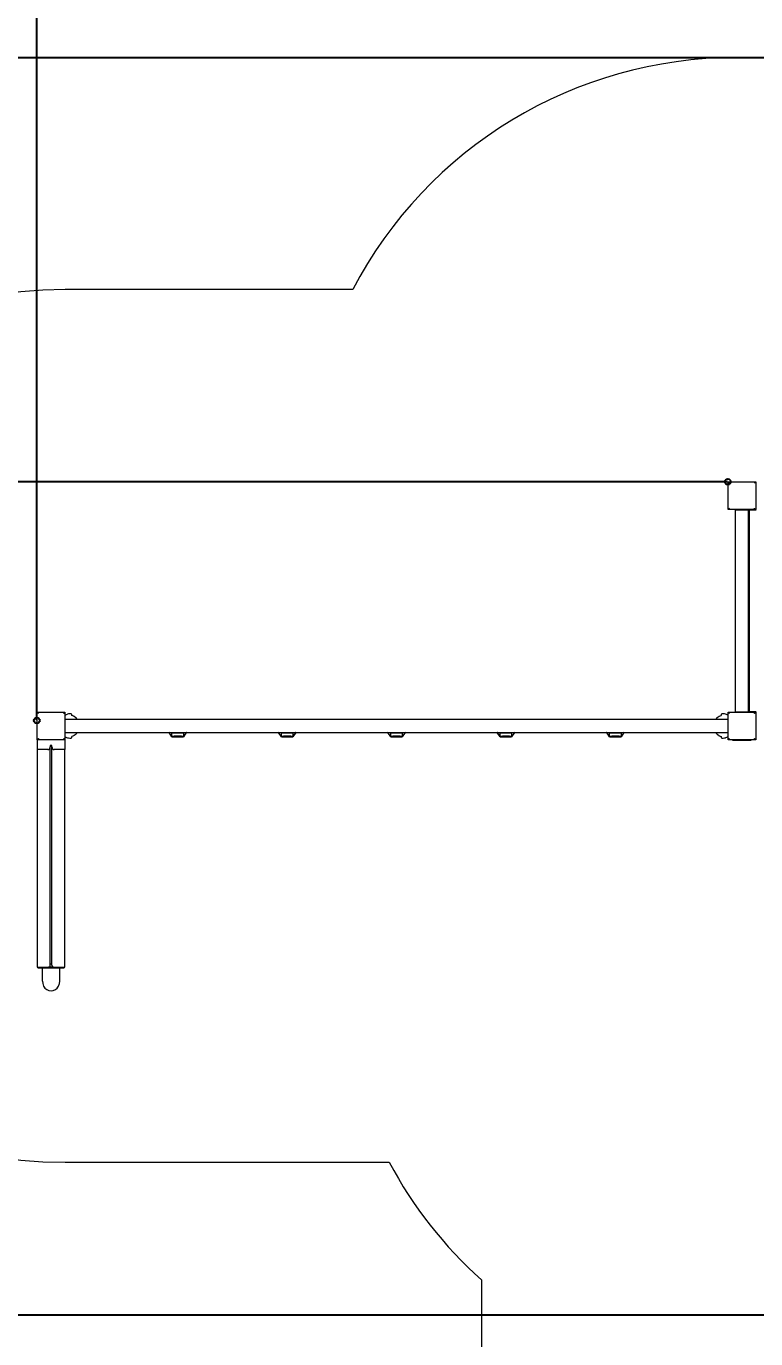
# Model space of a CAD drawing. Extents: x -10000 to 10000, y -10000 to 10000.
# Drawn here: x -2141 to 393, y -1327 to 3234 of the extents above; entities that cross this region are included whole.
import ezdxf

# ---------------------------------------------------------------- set-up
doc = ezdxf.new("R2010")
doc.units = 0
doc.header["$LTSCALE"] = 5
doc.header["$PDMODE"] = 33
doc.header["$PDSIZE"] = 20
for name, color, linetype in [('PRODUCT', 3, 'CONTINUOUS'), ('REFERENCE', 9, 'CONTINUOUS'), ('REVIEW_REQUIRED', 30, 'CONTINUOUS'), ('SAFETY_ZONE', 1, 'CONTINUOUS')]:
    doc.layers.add(name, color=color, linetype=linetype)
doc.styles.add('LG1', font='arial.ttf', dxfattribs={"height": 185})
doc.styles.get("Standard").update_dxf_attribs({"font": 'SIMPLEX'})
doc.dimstyles.new('LG_DIM', dxfattribs={"dimtxt": 2.5, "dimasz": 2.5, "dimexe": 1.25, "dimexo": 0.625, "dimtad": 1, "dimlunit": 6, "dimtxsty": 'Standard', "dimcen": 2.5, "dimazin": 3, "dimtfac": 1, "dimtmove": 0, "dimatfit": 3, "dimarcsym": 0})

# ---------------------------------------------------------------- blocks, each defined once
blk = doc.blocks.new('*D5')
at = {"layer": 'REFERENCE', "color": 0}
for p in [(-3507, 787.6), (2836, 802.8), (-3507, -3721.8)]:
    blk.add_point(p, dxfattribs=at)
at = {"layer": 'REVIEW_REQUIRED', "color": 0, "lineweight": -2}
for p, q in [((-3507, 786.6), (-3507, -3771.8)), ((2836, 801.8), (2836, -3771.8)), ((-3387, -3721.8), (-794.7, -3721.8)), ((2716, -3721.8), (-142.5, -3721.8))]:
    blk.add_line(p, q, dxfattribs=at)
at = {"layer": 'REVIEW_REQUIRED', "color": 0}
for points in [[(-3387, -3701.8), (-3387, -3741.8), (-3507, -3721.8)], [(2716, -3741.8), (2716, -3701.8), (2836, -3721.8)]]:
    blk.add_solid(points, dxfattribs=at)
at = {"layer": 'REVIEW_REQUIRED', "color": 4, "insert": (-468.6, -3721.8), "char_height": 185, "attachment_point": 5, "style": 'LG1'}
blk.add_mtext('\\A1;6340', dxfattribs=at)
blk = doc.blocks.new('*D6')
at = {"layer": 'REFERENCE', "color": 0}
for p in [(-4363.7, 1651.6), (296.7, 1651.6), (458.7, -1244.5)]:
    blk.add_point(p, dxfattribs=at)
at = {"layer": 'REVIEW_REQUIRED', "color": 0, "lineweight": -2}
for p, q in [((295.7, 1651.6), (-4413.7, 1651.6)), ((-4363.7, 1531.6), (-4363.7, 347.9)), ((-4363.7, -1124.5), (-4363.7, 59.1)), ((457.7, -1244.5), (-4413.7, -1244.5))]:
    blk.add_line(p, q, dxfattribs=at)
at = {"layer": 'REVIEW_REQUIRED', "color": 0}
for points in [[(-4343.7, 1531.6), (-4383.7, 1531.6), (-4363.7, 1651.6)], [(-4383.7, -1124.5), (-4343.7, -1124.5), (-4363.7, -1244.5)]]:
    blk.add_solid(points, dxfattribs=at)
at = {"layer": 'REVIEW_REQUIRED', "color": 4, "insert": (-4363.7, 203.5), "char_height": 185, "attachment_point": 5, "style": 'LG1'}
blk.add_mtext('\\A1;2900', dxfattribs=at)
blk = doc.blocks.new('*D7')
at = {"layer": 'REFERENCE', "color": 0}
for p in [(1924.4, 3427.1), (1924.4, 1507.8), (-2103.8, 821.8)]:
    blk.add_point(p, dxfattribs=at)
at = {"layer": 'REVIEW_REQUIRED', "color": 0, "lineweight": -2}
for p, q in [((-2103.8, 822.8), (-2103.8, 3477.1)), ((1924.4, 1508.8), (1924.4, 3477.1)), ((-1983.8, 3427.1), (-419, 3427.1)), ((1804.4, 3427.1), (239.6, 3427.1))]:
    blk.add_line(p, q, dxfattribs=at)
at = {"layer": 'REVIEW_REQUIRED', "color": 0}
for points in [[(-1983.8, 3447.1), (-1983.8, 3407.1), (-2103.8, 3427.1)], [(1804.4, 3407.1), (1804.4, 3447.1), (1924.4, 3427.1)]]:
    blk.add_solid(points, dxfattribs=at)
at = {"layer": 'REVIEW_REQUIRED', "color": 4, "insert": (-89.7, 3427.1), "char_height": 185, "attachment_point": 5, "style": 'LG1'}
blk.add_mtext('\\A1;4030', dxfattribs=at)

msp = doc.modelspace()

# ---------------------------------------------------------------- linework, layer by layer
at = {"layer": 'PRODUCT', "linetype": 'Continuous', "lineweight": 0}
for p, q in [((297.5, 1554.8), (297.5, 1650.8)), ((297.5, 1650.8), (393.5, 1650.8)), ((393.5, 1650.8), (393.5, 1554.8)), ((393.5, 1554.8), (297.5, 1554.8)), ((323, 1554.8), (323, 1553.3)), ((368, 1554.8), (323, 1554.8)), ((323, 852.3), (323, 1553.3)), ((323, 1553.3), (368, 1553.3)), ((368, 1553.3), (368, 1554.8)), ((368, 852.3), (368, 1553.3)), ((370.5, 1552.8), (370.5, 852.8)), ((395.5, 1552.8), (370.5, 1552.8)), ((-2102.5, 754.8), (-2102.5, 850.8)), ((-2102.5, 850.8), (-2006.5, 850.8)), ((-2006.5, 850.8), (-2006.5, 754.8)), ((-2006.5, 840.5), (-1997.5, 843.6)), ((297.5, 825.3), (-2006.5, 825.3)), ((-2006.5, 825.3), (-2006.5, 780.3)), ((-1982, 839), (-1982, 844)), ((273, 844), (273, 839)), ((297.5, 840.5), (288.5, 843.6)), ((297.5, 754.8), (297.5, 850.8)), ((297.5, 850.8), (393.5, 850.8)), ((297.5, 780.3), (297.5, 825.3)), ((323, 852.3), (323, 850.8)), ((323, 852.3), (368, 852.3)), ((323, 850.8), (368, 850.8)), ((368, 850.8), (368, 852.3)), ((370.5, 852.8), (395.5, 852.8)), ((393.5, 850.8), (393.5, 754.8)), ((-2006.5, 780.3), (297.5, 780.3)), ((-1644.3, 779.8), (-1644.6, 780.3)), ((-1634.5, 764.8), (-1644.3, 779.8)), ((-1644.2, 779.7), (-1644.3, 779.8)), ((-1644.3, 779.8), (-1584.7, 779.8)), ((-1634.5, 765.3), (-1644.2, 779.7)), ((-1634.5, 779.5), (-1644.2, 779.7)), ((-1634.5, 765.3), (-1634.5, 779.5)), ((-1634.1, 779.3), (-1634.5, 779.5)), ((-1594.5, 779.5), (-1594.9, 779.3)), ((-1584.7, 779.8), (-1594.5, 764.8)), ((-1584.8, 779.7), (-1594.5, 765.3)), ((-1584.8, 779.7), (-1594.5, 779.5)), ((-1594.5, 779.5), (-1594.5, 765.3)), ((-1584.7, 779.8), (-1584.8, 779.7)), ((-1584.4, 780.3), (-1584.7, 779.8)), ((-1264.3, 779.8), (-1264.6, 780.3)), ((-1254.5, 764.8), (-1264.3, 779.8)), ((-1264.2, 779.7), (-1264.3, 779.8)), ((-1264.3, 779.8), (-1204.7, 779.8)), ((-1254.5, 765.3), (-1264.2, 779.7)), ((-1254.5, 779.5), (-1264.2, 779.7)), ((-1254.5, 765.3), (-1254.5, 779.5)), ((-1254.1, 779.3), (-1254.5, 779.5)), ((-1214.5, 779.5), (-1214.9, 779.3)), ((-1204.7, 779.8), (-1214.5, 764.8)), ((-1204.8, 779.7), (-1214.5, 765.3)), ((-1204.8, 779.7), (-1214.5, 779.5)), ((-1214.5, 779.5), (-1214.5, 765.3)), ((-1204.7, 779.8), (-1204.8, 779.7)), ((-1204.4, 780.3), (-1204.7, 779.8)), ((-884.3, 779.8), (-884.6, 780.3)), ((-874.5, 764.8), (-884.3, 779.8)), ((-884.2, 779.7), (-884.3, 779.8)), ((-884.3, 779.8), (-824.7, 779.8)), ((-874.5, 765.3), (-884.2, 779.7)), ((-874.5, 779.5), (-884.2, 779.7)), ((-874.5, 765.3), (-874.5, 779.5)), ((-874.1, 779.3), (-874.5, 779.5)), ((-834.5, 779.5), (-834.9, 779.3)), ((-824.7, 779.8), (-834.5, 764.8)), ((-824.8, 779.7), (-834.5, 765.3)), ((-824.8, 779.7), (-834.5, 779.5)), ((-834.5, 779.5), (-834.5, 765.3)), ((-824.7, 779.8), (-824.8, 779.7)), ((-824.4, 780.3), (-824.7, 779.8)), ((-504.3, 779.8), (-504.6, 780.3)), ((-494.5, 764.8), (-504.3, 779.8)), ((-504.2, 779.7), (-504.3, 779.8)), ((-504.3, 779.8), (-444.7, 779.8)), ((-494.5, 765.3), (-504.2, 779.7)), ((-494.5, 779.5), (-504.2, 779.7)), ((-494.5, 765.3), (-494.5, 779.5)), ((-494.1, 779.3), (-494.5, 779.5)), ((-454.5, 779.5), (-454.9, 779.3)), ((-444.7, 779.8), (-454.5, 764.8)), ((-444.8, 779.7), (-454.5, 765.3)), ((-444.8, 779.7), (-454.5, 779.5)), ((-454.5, 779.5), (-454.5, 765.3)), ((-444.7, 779.8), (-444.8, 779.7)), ((-444.4, 780.3), (-444.7, 779.8)), ((-124.3, 779.8), (-124.6, 780.3)), ((-114.5, 764.8), (-124.3, 779.8)), ((-124.2, 779.7), (-124.3, 779.8)), ((-124.3, 779.8), (-64.7, 779.8)), ((-114.5, 765.3), (-124.2, 779.7)), ((-114.5, 779.5), (-124.2, 779.7)), ((-114.5, 765.3), (-114.5, 779.5)), ((-114.1, 779.3), (-114.5, 779.5)), ((-74.5, 779.5), (-74.9, 779.3)), ((-64.7, 779.8), (-74.5, 764.8)), ((-64.8, 779.7), (-74.5, 765.3)), ((-64.8, 779.7), (-74.5, 779.5)), ((-74.5, 779.5), (-74.5, 765.3)), ((-64.7, 779.8), (-64.8, 779.7)), ((-64.4, 780.3), (-64.7, 779.8)), ((-2006.5, 754.8), (-2102.5, 754.8)), ((-2102, 720.6), (-2102, 754.8)), ((-2051.5, 734.5), (-2057.5, 734.5)), ((-2057.5, 734.5), (-2057.5, 729.9)), ((-2057.5, -28.8), (-2057.5, 729.9)), ((-2051.5, 729.9), (-2051.5, 734.5)), ((-2051.5, -28.8), (-2051.5, 729.9)), ((-2007, 754.8), (-2007, 720.6)), ((-2006.5, 765.1), (-1997.5, 762)), ((-1982, 761.6), (-1982, 766.6)), ((-1634.1, 765.7), (-1634.5, 765.3)), ((-1634.5, 764.8), (-1634.5, 765.3)), ((-1634.5, 765.3), (-1634.5, 765.3)), ((-1634.5, 764.8), (-1594.5, 764.8)), ((-1594.9, 765.7), (-1594.5, 765.3)), ((-1594.5, 765.3), (-1594.5, 765.3)), ((-1594.5, 765.3), (-1594.5, 764.8)), ((-1254.1, 765.7), (-1254.5, 765.3)), ((-1254.5, 764.8), (-1254.5, 765.3)), ((-1254.5, 765.3), (-1254.5, 765.3)), ((-1254.5, 764.8), (-1214.5, 764.8)), ((-1214.9, 765.7), (-1214.5, 765.3)), ((-1214.5, 765.3), (-1214.5, 765.3)), ((-1214.5, 765.3), (-1214.5, 764.8)), ((-874.1, 765.7), (-874.5, 765.3)), ((-874.5, 764.8), (-874.5, 765.3)), ((-874.5, 765.3), (-874.5, 765.3)), ((-874.5, 764.8), (-834.5, 764.8)), ((-834.9, 765.7), (-834.5, 765.3)), ((-834.5, 765.3), (-834.5, 765.3)), ((-834.5, 765.3), (-834.5, 764.8)), ((-494.1, 765.7), (-494.5, 765.3)), ((-494.5, 764.8), (-494.5, 765.3)), ((-494.5, 765.3), (-494.5, 765.3)), ((-494.5, 764.8), (-454.5, 764.8)), ((-454.9, 765.7), (-454.5, 765.3)), ((-454.5, 765.3), (-454.5, 765.3)), ((-454.5, 765.3), (-454.5, 764.8)), ((-114.1, 765.7), (-114.5, 765.3)), ((-114.5, 764.8), (-114.5, 765.3)), ((-114.5, 765.3), (-114.5, 765.3)), ((-114.5, 764.8), (-74.5, 764.8)), ((-74.9, 765.7), (-74.5, 765.3)), ((-74.5, 765.3), (-74.5, 765.3)), ((-74.5, 765.3), (-74.5, 764.8)), ((273, 766.6), (273, 761.6)), ((297.5, 765.1), (288.5, 762)), ((393.5, 754.8), (297.5, 754.8)), ((313, 754.8), (313, 753.3)), ((313, 753.3), (378, 753.3)), ((378, 754.8), (378, 753.3)), ((-2102, -35.7), (-2102, 720.6)), ((-2065.5, 720.6), (-2102, 720.6)), ((-2007, 720.6), (-2043.5, 720.6)), ((-2007, -35.7), (-2007, 720.6)), ((-2102, -35.7), (-2065.5, -35.7)), ((-2100.5, -37.9), (-2100.5, -35.7)), ((-2100.5, -37.9), (-2008.5, -37.9)), ((-2084.5, -83.6), (-2084.5, -37.9)), ((-2045.8, -35.4), (-2063.2, -35.4)), ((-2051.5, -25.3), (-2057.5, -25.3)), ((-2043.5, -35.7), (-2007, -35.7)), ((-2024.5, -83.6), (-2024.5, -37.9)), ((-2008.5, -37.9), (-2008.5, -35.7))]:
    msp.add_line(p, q, dxfattribs=at)
for centre, radius, start, end in [((-1989.1, 819), 26, 74.2247, 109), ((280.1, 819), 26, 71, 105.7753), ((-1614.5, 795.8), 16, 255.7791, 270), ((-1614.5, 795.8), 15.5, 269.27, 270), ((-1614.5, 795.8), 15.5, 270, 270.73), ((-1614.5, 795.8), 16, 270, 284.2209), ((-1234.5, 795.8), 16, 255.7791, 270), ((-1234.5, 795.8), 15.5, 269.27, 270), ((-1234.5, 795.8), 15.5, 270, 270.73), ((-1234.5, 795.8), 16, 270, 284.2209), ((-854.5, 795.8), 16, 255.7791, 270), ((-854.5, 795.8), 15.5, 269.27, 270), ((-854.5, 795.8), 15.5, 270, 270.73), ((-854.5, 795.8), 16, 270, 284.2209), ((-474.5, 795.8), 16, 255.7791, 270), ((-474.5, 795.8), 15.5, 269.27, 270), ((-474.5, 795.8), 15.5, 270, 270.73), ((-474.5, 795.8), 16, 270, 284.2209), ((-94.5, 795.8), 16, 255.7791, 270), ((-94.5, 795.8), 15.5, 269.27, 270), ((-94.5, 795.8), 15.5, 270, 270.73), ((-94.5, 795.8), 16, 270, 284.2209), ((-1989.1, 786.6), 26, 251, 285.7753), ((280.1, 786.6), 26, 254.2247, 289)]:
    msp.add_arc(centre, radius, start, end, dxfattribs=at)
for centre, major_axis, ratio, start_param, end_param in [((-2027.9, 815.1), (66.8, -11.6), 0.701836, 0.456134, 0.481936), ((318.9, 815.1), (66.8, 11.6), 0.701836, 2.659657, 2.685459), ((-2027.9, 790.5), (-66.8, -11.6), 0.701836, 2.659657, 2.685459), ((318.9, 790.5), (-66.8, 11.6), 0.701836, 0.456134, 0.481936), ((-2065.5, 729.9), (0, -9.24), 0.866025, 0, 1.570796), ((-2043.5, 729.9), (0, -9.24), 0.866025, 4.712389, 6.283185), ((-2065.5, -28.8), (-8, 0), 0.866025, 1.570796, 3.141593), ((-2043.5, -28.8), (-8, 0), 0.866025, 0, 1.570796), ((-2054.5, -83.6), (0, -34.6), 0.866025, 4.712389, 7.853982)]:
    msp.add_ellipse(centre, major_axis=major_axis, ratio=ratio, start_param=start_param, end_param=end_param, dxfattribs=at)
for points, knots in [([(302.1, 1646.2), (302.1, 1646.2), (302.1, 1646.2), (301.6, 1646.7), (301, 1647.2), (299.4, 1648.8), (298.6, 1649.7), (297.7, 1650.6), (297.5, 1650.8), (297.5, 1650.8)], [-0.054665, -0.054665, -0.054665, -0.054665, 0, 0, 2.886993, 2.886993, 9.76026, 9.76026, 14.748006, 14.748006, 14.748006, 14.748006]), ([(388.9, 1646.2), (388.9, 1646.2), (388.9, 1646.2), (389.4, 1646.7), (390, 1647.2), (391.6, 1648.8), (392.4, 1649.7), (393.3, 1650.6), (393.5, 1650.8), (393.5, 1650.8)], [-0.054665, -0.054665, -0.054665, -0.054665, 0, 0, 2.886993, 2.886993, 9.76026, 9.76026, 14.748006, 14.748006, 14.748006, 14.748006]), ([(302.1, 1559.4), (302.1, 1559.4), (302.1, 1559.4), (301.6, 1558.8), (301, 1558.3), (299.4, 1556.7), (298.6, 1555.9), (297.7, 1555), (297.5, 1554.8), (297.5, 1554.8)], [-0.054665, -0.054665, -0.054665, -0.054665, 0, 0, 2.886993, 2.886993, 9.76026, 9.76026, 14.748006, 14.748006, 14.748006, 14.748006]), ([(393.5, 1554.8), (393.5, 1554.8), (393.3, 1555), (392.4, 1555.9), (391.6, 1556.7), (390, 1558.3), (389.4, 1558.8), (388.9, 1559.4), (388.9, 1559.4), (388.9, 1559.4)], [20.558259, 20.558259, 20.558259, 20.558259, 24.227592, 24.227592, 29.284044, 29.284044, 31.407917, 31.407917, 31.448132, 31.448132, 31.448132, 31.448132]), ([(-2097.9, 846.2), (-2097.9, 846.2), (-2097.9, 846.2), (-2098.4, 846.7), (-2099, 847.2), (-2100.6, 848.8), (-2101.4, 849.7), (-2102.3, 850.6), (-2102.5, 850.8), (-2102.5, 850.8)], [-0.054665, -0.054665, -0.054665, -0.054665, 0, 0, 2.886993, 2.886993, 9.76026, 9.76026, 14.748006, 14.748006, 14.748006, 14.748006]), ([(-2011.1, 846.2), (-2011.1, 846.2), (-2011.1, 846.2), (-2010.6, 846.7), (-2010, 847.2), (-2008.4, 848.8), (-2007.6, 849.7), (-2006.7, 850.6), (-2006.5, 850.8), (-2006.5, 850.8)], [-0.054665, -0.054665, -0.054665, -0.054665, 0, 0, 2.886993, 2.886993, 9.76026, 9.76026, 14.748006, 14.748006, 14.748006, 14.748006]), ([(-1964.9, 826.5), (-1965.6, 827.9), (-1966.5, 829.2), (-1967.9, 830.8), (-1968.2, 831.1), (-1968.8, 831.8), (-1969.1, 832.1), (-1970.1, 833), (-1970.8, 833.5), (-1972.3, 834.6), (-1973.1, 835.1), (-1974.3, 835.9), (-1974.7, 836.1), (-1975.5, 836.5), (-1976, 836.8), (-1978.2, 837.8), (-1980, 838.5), (-1982, 839)], [0.00000056, 0.00000056, 0.00000056, 0.00000056, 0.00599976, 0.00599976, 0.00749957, 0.00749957, 0.00899937, 0.00899937, 0.01199897, 0.01199897, 0.01499857, 0.01499857, 0.01649837, 0.01649837, 0.01799817, 0.01799817, 0.02399737, 0.02399737, 0.02399737, 0.02399737]), ([(-1967.1, 829.8), (-1967.3, 830.1), (-1967.5, 830.3), (-1967.9, 830.8), (-1968.2, 831.1), (-1968.8, 831.8), (-1969.1, 832.1), (-1969.6, 832.5), (-1969.8, 832.7), (-1970, 832.8)], [0.00495113, 0.00495113, 0.00495113, 0.00495113, 0.005999765, 0.005999765, 0.007499565, 0.007499565, 0.008999366, 0.008999366, 0.009725422, 0.009725422, 0.009725422, 0.009725422]), ([(-1967.1, 829.8), (-1967.3, 830.1), (-1967.5, 830.3), (-1967.9, 830.8), (-1968.2, 831.1), (-1968.8, 831.8), (-1969.1, 832.1), (-1969.6, 832.5), (-1969.8, 832.7), (-1970, 832.8)], [0.00495113, 0.00495113, 0.00495113, 0.00495113, 0.005999765, 0.005999765, 0.007499565, 0.007499565, 0.008999366, 0.008999366, 0.009725422, 0.009725422, 0.009725422, 0.009725422]), ([(-1967.1, 829.8), (-1967.3, 830.1), (-1967.5, 830.3), (-1967.9, 830.8), (-1968.2, 831.1), (-1968.8, 831.8), (-1969.1, 832.1), (-1969.6, 832.5), (-1969.8, 832.7), (-1970, 832.8)], [0.00495113, 0.00495113, 0.00495113, 0.00495113, 0.005999765, 0.005999765, 0.007499565, 0.007499565, 0.008999366, 0.008999366, 0.009725422, 0.009725422, 0.009725422, 0.009725422]), ([(-1967.8, 830.7), (-1967.8, 830.7), (-1967.7, 830.6), (-1966.5, 829.2), (-1965.6, 827.9), (-1964.9, 826.5)], [0.017683201, 0.017683201, 0.017683201, 0.017683201, 0.018003575, 0.018003575, 0.024004698, 0.024004698, 0.024004698, 0.024004698]), ([(255.9, 826.5), (256.6, 827.9), (257.5, 829.2), (258.9, 830.8), (259.2, 831.1), (259.8, 831.8), (260.1, 832.1), (261.1, 833), (261.8, 833.5), (263.3, 834.6), (264.1, 835.1), (265.3, 835.9), (265.7, 836.1), (266.5, 836.5), (267, 836.8), (269.2, 837.8), (271, 838.5), (273, 839)], [0.00000056, 0.00000056, 0.00000056, 0.00000056, 0.00599976, 0.00599976, 0.00749957, 0.00749957, 0.00899937, 0.00899937, 0.01199897, 0.01199897, 0.01499857, 0.01499857, 0.01649837, 0.01649837, 0.01799817, 0.01799817, 0.02399737, 0.02399737, 0.02399737, 0.02399737]), ([(258.8, 830.7), (258.8, 830.7), (258.7, 830.6), (257.5, 829.2), (256.6, 827.9), (255.9, 826.5)], [0.017683201, 0.017683201, 0.017683201, 0.017683201, 0.018003575, 0.018003575, 0.024004698, 0.024004698, 0.024004698, 0.024004698]), ([(258.1, 829.8), (258.3, 830.1), (258.5, 830.3), (258.9, 830.8), (259.2, 831.1), (259.8, 831.8), (260.1, 832.1), (260.6, 832.5), (260.8, 832.7), (261, 832.8)], [0.00495113, 0.00495113, 0.00495113, 0.00495113, 0.005999765, 0.005999765, 0.007499565, 0.007499565, 0.008999366, 0.008999366, 0.009725422, 0.009725422, 0.009725422, 0.009725422]), ([(258.1, 829.8), (258.3, 830.1), (258.5, 830.3), (258.9, 830.8), (259.2, 831.1), (259.8, 831.8), (260.1, 832.1), (260.6, 832.5), (260.8, 832.7), (261, 832.8)], [0.00495113, 0.00495113, 0.00495113, 0.00495113, 0.005999765, 0.005999765, 0.007499565, 0.007499565, 0.008999366, 0.008999366, 0.009725422, 0.009725422, 0.009725422, 0.009725422]), ([(258.1, 829.8), (258.3, 830.1), (258.5, 830.3), (258.9, 830.8), (259.2, 831.1), (259.8, 831.8), (260.1, 832.1), (260.6, 832.5), (260.8, 832.7), (261, 832.8)], [0.00495113, 0.00495113, 0.00495113, 0.00495113, 0.005999765, 0.005999765, 0.007499565, 0.007499565, 0.008999366, 0.008999366, 0.009725422, 0.009725422, 0.009725422, 0.009725422]), ([(258.1, 829.8), (258.3, 830.1), (258.5, 830.3), (258.9, 830.8), (259.2, 831.1), (259.8, 831.8), (260.1, 832.1), (260.6, 832.5), (260.8, 832.7), (261, 832.8)], [0.00495113, 0.00495113, 0.00495113, 0.00495113, 0.005999765, 0.005999765, 0.007499565, 0.007499565, 0.008999366, 0.008999366, 0.009725422, 0.009725422, 0.009725422, 0.009725422]), ([(302.1, 846.2), (302.1, 846.2), (302.1, 846.2), (301.6, 846.7), (301, 847.2), (299.4, 848.8), (298.6, 849.7), (297.7, 850.6), (297.5, 850.8), (297.5, 850.8)], [-0.054665, -0.054665, -0.054665, -0.054665, 0, 0, 2.886993, 2.886993, 9.76026, 9.76026, 14.748006, 14.748006, 14.748006, 14.748006]), ([(388.9, 846.2), (388.9, 846.2), (388.9, 846.2), (389.4, 846.7), (390, 847.2), (391.6, 848.8), (392.4, 849.7), (393.3, 850.6), (393.5, 850.8), (393.5, 850.8)], [-0.054665, -0.054665, -0.054665, -0.054665, 0, 0, 2.886993, 2.886993, 9.76026, 9.76026, 14.748006, 14.748006, 14.748006, 14.748006]), ([(-1964.9, 779.1), (-1965.6, 777.7), (-1966.5, 776.3), (-1967.9, 774.7), (-1968.2, 774.4), (-1968.8, 773.8), (-1969.1, 773.5), (-1970.1, 772.6), (-1970.8, 772), (-1972.3, 771), (-1973.1, 770.4), (-1974.3, 769.7), (-1974.7, 769.5), (-1975.5, 769), (-1976, 768.8), (-1978.2, 767.8), (-1980, 767.1), (-1982, 766.6)], [0.00000056, 0.00000056, 0.00000056, 0.00000056, 0.00599976, 0.00599976, 0.00749957, 0.00749957, 0.00899937, 0.00899937, 0.01199897, 0.01199897, 0.01499857, 0.01499857, 0.01649837, 0.01649837, 0.01799817, 0.01799817, 0.02399737, 0.02399737, 0.02399737, 0.02399737]), ([(-1967.1, 775.7), (-1967.3, 775.5), (-1967.5, 775.3), (-1967.9, 774.7), (-1968.2, 774.4), (-1968.8, 773.8), (-1969.1, 773.5), (-1969.6, 773.1), (-1969.8, 772.9), (-1970, 772.8)], [0.00495113, 0.00495113, 0.00495113, 0.00495113, 0.005999765, 0.005999765, 0.007499565, 0.007499565, 0.008999366, 0.008999366, 0.009725422, 0.009725422, 0.009725422, 0.009725422]), ([(-1967.1, 775.7), (-1967.3, 775.5), (-1967.5, 775.3), (-1967.9, 774.7), (-1968.2, 774.4), (-1968.8, 773.8), (-1969.1, 773.5), (-1969.6, 773.1), (-1969.8, 772.9), (-1970, 772.8)], [0.00495113, 0.00495113, 0.00495113, 0.00495113, 0.005999765, 0.005999765, 0.007499565, 0.007499565, 0.008999366, 0.008999366, 0.009725422, 0.009725422, 0.009725422, 0.009725422]), ([(-1967.1, 775.7), (-1967.3, 775.5), (-1967.5, 775.3), (-1967.9, 774.7), (-1968.2, 774.4), (-1968.8, 773.8), (-1969.1, 773.5), (-1969.6, 773.1), (-1969.8, 772.9), (-1970, 772.8)], [0.00495113, 0.00495113, 0.00495113, 0.00495113, 0.005999765, 0.005999765, 0.007499565, 0.007499565, 0.008999366, 0.008999366, 0.009725422, 0.009725422, 0.009725422, 0.009725422]), ([(-1967.8, 774.8), (-1967.8, 774.9), (-1967.7, 775), (-1966.5, 776.3), (-1965.6, 777.7), (-1964.9, 779.1)], [0.017683201, 0.017683201, 0.017683201, 0.017683201, 0.018003575, 0.018003575, 0.024004698, 0.024004698, 0.024004698, 0.024004698]), ([(-1634.1, 779.3), (-1634, 779.3), (-1633.8, 779.3), (-1633.3, 779.2), (-1633, 779.2), (-1632.3, 779.1), (-1631.8, 779), (-1630.9, 779), (-1630.3, 778.9), (-1629, 778.9), (-1628.3, 778.8), (-1627, 778.8), (-1626.6, 778.8), (-1625.6, 778.7), (-1625.1, 778.7), (-1623.9, 778.7), (-1623.3, 778.7), (-1622.3, 778.6), (-1621.9, 778.6), (-1621.2, 778.6), (-1620.8, 778.6), (-1619.9, 778.6), (-1619.5, 778.6), (-1618.6, 778.6), (-1618.1, 778.6), (-1617.2, 778.6), (-1616.6, 778.6), (-1615.8, 778.6), (-1615.6, 778.6), (-1615, 778.6), (-1614.8, 778.6), (-1614.5, 778.6)], [0.01047501, 0.01047501, 0.01047501, 0.01047501, 0.01693541, 0.01693541, 0.02339581, 0.02339581, 0.02985621, 0.02985621, 0.03631661, 0.03631661, 0.04277702, 0.04277702, 0.04600722, 0.04600722, 0.04923742, 0.04923742, 0.05246762, 0.05246762, 0.05408272, 0.05408272, 0.05569782, 0.05569782, 0.05731292, 0.05731292, 0.05892802, 0.05892802, 0.06054312, 0.06054312, 0.06135067, 0.06135067, 0.06215822, 0.06215822, 0.06215822, 0.06215822]), ([(-1614.5, 778.6), (-1614.2, 778.6), (-1614, 778.6), (-1613.4, 778.6), (-1613.1, 778.6), (-1612.3, 778.6), (-1611.8, 778.6), (-1611.1, 778.6), (-1610.8, 778.6), (-1610.4, 778.6), (-1610.1, 778.6), (-1609.4, 778.6), (-1609, 778.6), (-1608.2, 778.6), (-1607.8, 778.6), (-1607, 778.6), (-1606.7, 778.6), (-1605.7, 778.7), (-1605, 778.7), (-1603.9, 778.7), (-1603.4, 778.7), (-1602.4, 778.8), (-1601.9, 778.8), (-1600.7, 778.8), (-1599.9, 778.9), (-1598.7, 778.9), (-1598.1, 779), (-1597.4, 779), (-1597.2, 779), (-1596.7, 779.1), (-1596.6, 779.1), (-1595.7, 779.2), (-1595.2, 779.3), (-1594.9, 779.3)], [0.06215822, 0.06215822, 0.06215822, 0.06215822, 0.0629713, 0.0629713, 0.06378437, 0.06378437, 0.06541052, 0.06541052, 0.0662236, 0.0662236, 0.06703667, 0.06703667, 0.06866282, 0.06866282, 0.07028897, 0.07028897, 0.07191512, 0.07191512, 0.07516742, 0.07516742, 0.07841972, 0.07841972, 0.08167202, 0.08167202, 0.08817662, 0.08817662, 0.09468122, 0.09468122, 0.09793352, 0.09793352, 0.10118582, 0.10118582, 0.11419502, 0.11419502, 0.11419502, 0.11419502]), ([(-1254.1, 779.3), (-1254, 779.3), (-1253.8, 779.3), (-1253.3, 779.2), (-1253, 779.2), (-1252.3, 779.1), (-1251.8, 779), (-1250.9, 779), (-1250.3, 778.9), (-1249, 778.9), (-1248.3, 778.8), (-1247, 778.8), (-1246.6, 778.8), (-1245.6, 778.7), (-1245.1, 778.7), (-1243.9, 778.7), (-1243.3, 778.7), (-1242.3, 778.6), (-1241.9, 778.6), (-1241.2, 778.6), (-1240.8, 778.6), (-1239.9, 778.6), (-1239.5, 778.6), (-1238.6, 778.6), (-1238.1, 778.6), (-1237.2, 778.6), (-1236.6, 778.6), (-1235.8, 778.6), (-1235.6, 778.6), (-1235, 778.6), (-1234.8, 778.6), (-1234.5, 778.6)], [0.01047501, 0.01047501, 0.01047501, 0.01047501, 0.01693541, 0.01693541, 0.02339581, 0.02339581, 0.02985621, 0.02985621, 0.03631661, 0.03631661, 0.04277702, 0.04277702, 0.04600722, 0.04600722, 0.04923742, 0.04923742, 0.05246762, 0.05246762, 0.05408272, 0.05408272, 0.05569782, 0.05569782, 0.05731292, 0.05731292, 0.05892802, 0.05892802, 0.06054312, 0.06054312, 0.06135067, 0.06135067, 0.06215822, 0.06215822, 0.06215822, 0.06215822]), ([(-1234.5, 778.6), (-1234.2, 778.6), (-1234, 778.6), (-1233.4, 778.6), (-1233.1, 778.6), (-1232.3, 778.6), (-1231.8, 778.6), (-1231.1, 778.6), (-1230.8, 778.6), (-1230.4, 778.6), (-1230.1, 778.6), (-1229.4, 778.6), (-1229, 778.6), (-1228.2, 778.6), (-1227.8, 778.6), (-1227, 778.6), (-1226.7, 778.6), (-1225.7, 778.7), (-1225, 778.7), (-1223.9, 778.7), (-1223.4, 778.7), (-1222.4, 778.8), (-1221.9, 778.8), (-1220.7, 778.8), (-1219.9, 778.9), (-1218.7, 778.9), (-1218.1, 779), (-1217.4, 779), (-1217.2, 779), (-1216.7, 779.1), (-1216.6, 779.1), (-1215.7, 779.2), (-1215.2, 779.3), (-1214.9, 779.3)], [0.06215822, 0.06215822, 0.06215822, 0.06215822, 0.0629713, 0.0629713, 0.06378437, 0.06378437, 0.06541052, 0.06541052, 0.0662236, 0.0662236, 0.06703667, 0.06703667, 0.06866282, 0.06866282, 0.07028897, 0.07028897, 0.07191512, 0.07191512, 0.07516742, 0.07516742, 0.07841972, 0.07841972, 0.08167202, 0.08167202, 0.08817662, 0.08817662, 0.09468122, 0.09468122, 0.09793352, 0.09793352, 0.10118582, 0.10118582, 0.11419502, 0.11419502, 0.11419502, 0.11419502]), ([(-874.1, 779.3), (-874, 779.3), (-873.8, 779.3), (-873.3, 779.2), (-873, 779.2), (-872.3, 779.1), (-871.8, 779), (-870.9, 779), (-870.3, 778.9), (-869, 778.9), (-868.3, 778.8), (-867, 778.8), (-866.6, 778.8), (-865.6, 778.7), (-865.1, 778.7), (-863.9, 778.7), (-863.3, 778.7), (-862.3, 778.6), (-861.9, 778.6), (-861.2, 778.6), (-860.8, 778.6), (-859.9, 778.6), (-859.5, 778.6), (-858.6, 778.6), (-858.1, 778.6), (-857.2, 778.6), (-856.6, 778.6), (-855.8, 778.6), (-855.6, 778.6), (-855, 778.6), (-854.8, 778.6), (-854.5, 778.6)], [0.01047501, 0.01047501, 0.01047501, 0.01047501, 0.01693541, 0.01693541, 0.02339581, 0.02339581, 0.02985621, 0.02985621, 0.03631661, 0.03631661, 0.04277702, 0.04277702, 0.04600722, 0.04600722, 0.04923742, 0.04923742, 0.05246762, 0.05246762, 0.05408272, 0.05408272, 0.05569782, 0.05569782, 0.05731292, 0.05731292, 0.05892802, 0.05892802, 0.06054312, 0.06054312, 0.06135067, 0.06135067, 0.06215822, 0.06215822, 0.06215822, 0.06215822]), ([(-854.5, 778.6), (-854.2, 778.6), (-854, 778.6), (-853.4, 778.6), (-853.1, 778.6), (-852.3, 778.6), (-851.8, 778.6), (-851.1, 778.6), (-850.8, 778.6), (-850.4, 778.6), (-850.1, 778.6), (-849.4, 778.6), (-849, 778.6), (-848.2, 778.6), (-847.8, 778.6), (-847, 778.6), (-846.7, 778.6), (-845.7, 778.7), (-845, 778.7), (-843.9, 778.7), (-843.4, 778.7), (-842.4, 778.8), (-841.9, 778.8), (-840.7, 778.8), (-839.9, 778.9), (-838.7, 778.9), (-838.1, 779), (-837.4, 779), (-837.2, 779), (-836.7, 779.1), (-836.6, 779.1), (-835.7, 779.2), (-835.2, 779.3), (-834.9, 779.3)], [0.06215822, 0.06215822, 0.06215822, 0.06215822, 0.0629713, 0.0629713, 0.06378437, 0.06378437, 0.06541052, 0.06541052, 0.0662236, 0.0662236, 0.06703667, 0.06703667, 0.06866282, 0.06866282, 0.07028897, 0.07028897, 0.07191512, 0.07191512, 0.07516742, 0.07516742, 0.07841972, 0.07841972, 0.08167202, 0.08167202, 0.08817662, 0.08817662, 0.09468122, 0.09468122, 0.09793352, 0.09793352, 0.10118582, 0.10118582, 0.11419502, 0.11419502, 0.11419502, 0.11419502]), ([(-494.1, 779.3), (-494, 779.3), (-493.8, 779.3), (-493.3, 779.2), (-493, 779.2), (-492.3, 779.1), (-491.8, 779), (-490.9, 779), (-490.3, 778.9), (-489, 778.9), (-488.3, 778.8), (-487, 778.8), (-486.6, 778.8), (-485.6, 778.7), (-485.1, 778.7), (-483.9, 778.7), (-483.3, 778.7), (-482.3, 778.6), (-481.9, 778.6), (-481.2, 778.6), (-480.8, 778.6), (-479.9, 778.6), (-479.5, 778.6), (-478.6, 778.6), (-478.1, 778.6), (-477.2, 778.6), (-476.6, 778.6), (-475.8, 778.6), (-475.6, 778.6), (-475, 778.6), (-474.8, 778.6), (-474.5, 778.6)], [0.01047501, 0.01047501, 0.01047501, 0.01047501, 0.01693541, 0.01693541, 0.02339581, 0.02339581, 0.02985621, 0.02985621, 0.03631661, 0.03631661, 0.04277702, 0.04277702, 0.04600722, 0.04600722, 0.04923742, 0.04923742, 0.05246762, 0.05246762, 0.05408272, 0.05408272, 0.05569782, 0.05569782, 0.05731292, 0.05731292, 0.05892802, 0.05892802, 0.06054312, 0.06054312, 0.06135067, 0.06135067, 0.06215822, 0.06215822, 0.06215822, 0.06215822]), ([(-474.5, 778.6), (-474.2, 778.6), (-474, 778.6), (-473.4, 778.6), (-473.1, 778.6), (-472.3, 778.6), (-471.8, 778.6), (-471.1, 778.6), (-470.8, 778.6), (-470.4, 778.6), (-470.1, 778.6), (-469.4, 778.6), (-469, 778.6), (-468.2, 778.6), (-467.8, 778.6), (-467, 778.6), (-466.7, 778.6), (-465.7, 778.7), (-465, 778.7), (-463.9, 778.7), (-463.4, 778.7), (-462.4, 778.8), (-461.9, 778.8), (-460.7, 778.8), (-459.9, 778.9), (-458.7, 778.9), (-458.1, 779), (-457.4, 779), (-457.2, 779), (-456.7, 779.1), (-456.6, 779.1), (-455.7, 779.2), (-455.2, 779.3), (-454.9, 779.3)], [0.06215822, 0.06215822, 0.06215822, 0.06215822, 0.0629713, 0.0629713, 0.06378437, 0.06378437, 0.06541052, 0.06541052, 0.0662236, 0.0662236, 0.06703667, 0.06703667, 0.06866282, 0.06866282, 0.07028897, 0.07028897, 0.07191512, 0.07191512, 0.07516742, 0.07516742, 0.07841972, 0.07841972, 0.08167202, 0.08167202, 0.08817662, 0.08817662, 0.09468122, 0.09468122, 0.09793352, 0.09793352, 0.10118582, 0.10118582, 0.11419502, 0.11419502, 0.11419502, 0.11419502]), ([(-114.1, 779.3), (-114, 779.3), (-113.8, 779.3), (-113.3, 779.2), (-113, 779.2), (-112.3, 779.1), (-111.8, 779), (-110.9, 779), (-110.3, 778.9), (-109, 778.9), (-108.3, 778.8), (-107, 778.8), (-106.6, 778.8), (-105.6, 778.7), (-105.1, 778.7), (-103.9, 778.7), (-103.3, 778.7), (-102.3, 778.6), (-101.9, 778.6), (-101.2, 778.6), (-100.8, 778.6), (-99.9, 778.6), (-99.5, 778.6), (-98.6, 778.6), (-98.1, 778.6), (-97.2, 778.6), (-96.6, 778.6), (-95.8, 778.6), (-95.6, 778.6), (-95, 778.6), (-94.8, 778.6), (-94.5, 778.6)], [0.01047501, 0.01047501, 0.01047501, 0.01047501, 0.01693541, 0.01693541, 0.02339581, 0.02339581, 0.02985621, 0.02985621, 0.03631661, 0.03631661, 0.04277702, 0.04277702, 0.04600722, 0.04600722, 0.04923742, 0.04923742, 0.05246762, 0.05246762, 0.05408272, 0.05408272, 0.05569782, 0.05569782, 0.05731292, 0.05731292, 0.05892802, 0.05892802, 0.06054312, 0.06054312, 0.06135067, 0.06135067, 0.06215822, 0.06215822, 0.06215822, 0.06215822]), ([(-94.5, 778.6), (-94.2, 778.6), (-94, 778.6), (-93.4, 778.6), (-93.1, 778.6), (-92.3, 778.6), (-91.8, 778.6), (-91.1, 778.6), (-90.8, 778.6), (-90.4, 778.6), (-90.1, 778.6), (-89.4, 778.6), (-89, 778.6), (-88.2, 778.6), (-87.8, 778.6), (-87, 778.6), (-86.7, 778.6), (-85.7, 778.7), (-85, 778.7), (-83.9, 778.7), (-83.4, 778.7), (-82.4, 778.8), (-81.9, 778.8), (-80.7, 778.8), (-79.9, 778.9), (-78.7, 778.9), (-78.1, 779), (-77.4, 779), (-77.2, 779), (-76.7, 779.1), (-76.6, 779.1), (-75.7, 779.2), (-75.2, 779.3), (-74.9, 779.3)], [0.06215822, 0.06215822, 0.06215822, 0.06215822, 0.0629713, 0.0629713, 0.06378437, 0.06378437, 0.06541052, 0.06541052, 0.0662236, 0.0662236, 0.06703667, 0.06703667, 0.06866282, 0.06866282, 0.07028897, 0.07028897, 0.07191512, 0.07191512, 0.07516742, 0.07516742, 0.07841972, 0.07841972, 0.08167202, 0.08167202, 0.08817662, 0.08817662, 0.09468122, 0.09468122, 0.09793352, 0.09793352, 0.10118582, 0.10118582, 0.11419502, 0.11419502, 0.11419502, 0.11419502]), ([(258.8, 774.8), (258.8, 774.9), (258.7, 775), (257.5, 776.3), (256.6, 777.7), (255.9, 779.1)], [0.017683201, 0.017683201, 0.017683201, 0.017683201, 0.018003575, 0.018003575, 0.024004698, 0.024004698, 0.024004698, 0.024004698]), ([(255.9, 779.1), (256.6, 777.7), (257.5, 776.3), (258.9, 774.7), (259.2, 774.4), (259.8, 773.8), (260.1, 773.5), (261.1, 772.6), (261.8, 772), (263.3, 771), (264.1, 770.4), (265.3, 769.7), (265.7, 769.5), (266.5, 769), (267, 768.8), (269.2, 767.8), (271, 767.1), (273, 766.6)], [0.00000056, 0.00000056, 0.00000056, 0.00000056, 0.00599976, 0.00599976, 0.00749957, 0.00749957, 0.00899937, 0.00899937, 0.01199897, 0.01199897, 0.01499857, 0.01499857, 0.01649837, 0.01649837, 0.01799817, 0.01799817, 0.02399737, 0.02399737, 0.02399737, 0.02399737]), ([(258.1, 775.7), (258.3, 775.5), (258.5, 775.3), (258.9, 774.7), (259.2, 774.4), (259.8, 773.8), (260.1, 773.5), (260.6, 773.1), (260.8, 772.9), (261, 772.8)], [0.00495113, 0.00495113, 0.00495113, 0.00495113, 0.005999765, 0.005999765, 0.007499565, 0.007499565, 0.008999366, 0.008999366, 0.009725422, 0.009725422, 0.009725422, 0.009725422]), ([(258.1, 775.7), (258.3, 775.5), (258.5, 775.3), (258.9, 774.7), (259.2, 774.4), (259.8, 773.8), (260.1, 773.5), (260.6, 773.1), (260.8, 772.9), (261, 772.8)], [0.00495113, 0.00495113, 0.00495113, 0.00495113, 0.005999765, 0.005999765, 0.007499565, 0.007499565, 0.008999366, 0.008999366, 0.009725422, 0.009725422, 0.009725422, 0.009725422]), ([(258.1, 775.7), (258.3, 775.5), (258.5, 775.3), (258.9, 774.7), (259.2, 774.4), (259.8, 773.8), (260.1, 773.5), (260.6, 773.1), (260.8, 772.9), (261, 772.8)], [0.00495113, 0.00495113, 0.00495113, 0.00495113, 0.005999765, 0.005999765, 0.007499565, 0.007499565, 0.008999366, 0.008999366, 0.009725422, 0.009725422, 0.009725422, 0.009725422]), ([(258.1, 775.7), (258.3, 775.5), (258.5, 775.3), (258.9, 774.7), (259.2, 774.4), (259.8, 773.8), (260.1, 773.5), (260.6, 773.1), (260.8, 772.9), (261, 772.8)], [0.00495113, 0.00495113, 0.00495113, 0.00495113, 0.005999765, 0.005999765, 0.007499565, 0.007499565, 0.008999366, 0.008999366, 0.009725422, 0.009725422, 0.009725422, 0.009725422]), ([(-2097.9, 759.4), (-2097.9, 759.4), (-2097.9, 759.4), (-2098.4, 758.8), (-2099, 758.3), (-2100.6, 756.7), (-2101.4, 755.9), (-2102.3, 755), (-2102.5, 754.8), (-2102.5, 754.8)], [-0.054665, -0.054665, -0.054665, -0.054665, 0, 0, 2.886993, 2.886993, 9.76026, 9.76026, 14.748006, 14.748006, 14.748006, 14.748006]), ([(-2006.5, 754.8), (-2006.5, 754.8), (-2006.7, 755), (-2007.6, 755.9), (-2008.4, 756.7), (-2010, 758.3), (-2010.6, 758.8), (-2011.1, 759.4), (-2011.1, 759.4), (-2011.1, 759.4)], [20.558259, 20.558259, 20.558259, 20.558259, 24.227592, 24.227592, 29.284044, 29.284044, 31.407917, 31.407917, 31.448132, 31.448132, 31.448132, 31.448132]), ([(-1614.5, 767.2), (-1615, 767.2), (-1615.6, 767.2), (-1616.4, 767.2), (-1616.6, 767.2), (-1617.2, 767.2), (-1617.4, 767.2), (-1618.1, 767.2), (-1618.6, 767.2), (-1619.3, 767.2), (-1619.5, 767.2), (-1620, 767.2), (-1620.2, 767.2), (-1621.2, 767.1), (-1621.9, 767.1), (-1623, 767.1), (-1623.3, 767), (-1623.9, 767), (-1624.2, 767), (-1625.1, 766.9), (-1625.6, 766.9), (-1626.6, 766.8), (-1627, 766.8), (-1627.9, 766.7), (-1628.3, 766.7), (-1629, 766.6), (-1629.3, 766.6), (-1630.3, 766.5), (-1630.9, 766.4), (-1631.8, 766.3), (-1632.3, 766.2), (-1633.3, 766), (-1633.8, 765.8), (-1634.1, 765.7)], [0.06175443, 0.06175443, 0.06175443, 0.06175443, 0.06334678, 0.06334678, 0.06414295, 0.06414295, 0.06493913, 0.06493913, 0.06653147, 0.06653147, 0.06732765, 0.06732765, 0.06812382, 0.06812382, 0.07130852, 0.07130852, 0.07290086, 0.07290086, 0.07449321, 0.07449321, 0.0776779, 0.0776779, 0.0808626, 0.0808626, 0.08404729, 0.08404729, 0.08723199, 0.08723199, 0.09360138, 0.09360138, 0.09997077, 0.09997077, 0.11270954, 0.11270954, 0.11270954, 0.11270954]), ([(-1594.9, 765.7), (-1595.2, 765.8), (-1595.7, 766), (-1596.7, 766.2), (-1597.1, 766.3), (-1597.9, 766.4), (-1598.1, 766.4), (-1598.7, 766.5), (-1599, 766.5), (-1599.9, 766.6), (-1600.7, 766.7), (-1601.9, 766.8), (-1602.4, 766.8), (-1603.3, 766.9), (-1603.9, 766.9), (-1604.7, 767), (-1605, 767), (-1605.6, 767), (-1606, 767.1), (-1607, 767.1), (-1607.7, 767.1), (-1609, 767.2), (-1609.4, 767.2), (-1610.3, 767.2), (-1610.8, 767.2), (-1611.6, 767.2), (-1611.8, 767.2), (-1612.3, 767.2), (-1612.6, 767.2), (-1613.1, 767.2), (-1613.4, 767.2), (-1613.9, 767.2), (-1614.2, 767.2), (-1614.5, 767.2)], [0.01043898, 0.01043898, 0.01043898, 0.01043898, 0.02326784, 0.02326784, 0.02968227, 0.02968227, 0.03288949, 0.03288949, 0.03609671, 0.03609671, 0.04251114, 0.04251114, 0.04571835, 0.04571835, 0.04892557, 0.04892557, 0.05052918, 0.05052918, 0.05213278, 0.05213278, 0.05534, 0.05534, 0.05694361, 0.05694361, 0.05854722, 0.05854722, 0.05934902, 0.05934902, 0.06015082, 0.06015082, 0.06095263, 0.06095263, 0.06175443, 0.06175443, 0.06175443, 0.06175443]), ([(-1234.5, 767.2), (-1235, 767.2), (-1235.6, 767.2), (-1236.4, 767.2), (-1236.6, 767.2), (-1237.2, 767.2), (-1237.4, 767.2), (-1238.1, 767.2), (-1238.6, 767.2), (-1239.3, 767.2), (-1239.5, 767.2), (-1240, 767.2), (-1240.2, 767.2), (-1241.2, 767.1), (-1241.9, 767.1), (-1243, 767.1), (-1243.3, 767), (-1243.9, 767), (-1244.2, 767), (-1245.1, 766.9), (-1245.6, 766.9), (-1246.6, 766.8), (-1247, 766.8), (-1247.9, 766.7), (-1248.3, 766.7), (-1249, 766.6), (-1249.3, 766.6), (-1250.3, 766.5), (-1250.9, 766.4), (-1251.8, 766.3), (-1252.3, 766.2), (-1253.3, 766), (-1253.8, 765.8), (-1254.1, 765.7)], [0.06175443, 0.06175443, 0.06175443, 0.06175443, 0.06334678, 0.06334678, 0.06414295, 0.06414295, 0.06493913, 0.06493913, 0.06653147, 0.06653147, 0.06732765, 0.06732765, 0.06812382, 0.06812382, 0.07130852, 0.07130852, 0.07290086, 0.07290086, 0.07449321, 0.07449321, 0.0776779, 0.0776779, 0.0808626, 0.0808626, 0.08404729, 0.08404729, 0.08723199, 0.08723199, 0.09360138, 0.09360138, 0.09997077, 0.09997077, 0.11270954, 0.11270954, 0.11270954, 0.11270954]), ([(-1214.9, 765.7), (-1215.2, 765.8), (-1215.7, 766), (-1216.7, 766.2), (-1217.1, 766.3), (-1217.9, 766.4), (-1218.1, 766.4), (-1218.7, 766.5), (-1219, 766.5), (-1219.9, 766.6), (-1220.7, 766.7), (-1221.9, 766.8), (-1222.4, 766.8), (-1223.3, 766.9), (-1223.9, 766.9), (-1224.7, 767), (-1225, 767), (-1225.6, 767), (-1226, 767.1), (-1227, 767.1), (-1227.7, 767.1), (-1229, 767.2), (-1229.4, 767.2), (-1230.3, 767.2), (-1230.8, 767.2), (-1231.6, 767.2), (-1231.8, 767.2), (-1232.3, 767.2), (-1232.6, 767.2), (-1233.1, 767.2), (-1233.4, 767.2), (-1233.9, 767.2), (-1234.2, 767.2), (-1234.5, 767.2)], [0.01043898, 0.01043898, 0.01043898, 0.01043898, 0.02326784, 0.02326784, 0.02968227, 0.02968227, 0.03288949, 0.03288949, 0.03609671, 0.03609671, 0.04251114, 0.04251114, 0.04571835, 0.04571835, 0.04892557, 0.04892557, 0.05052918, 0.05052918, 0.05213278, 0.05213278, 0.05534, 0.05534, 0.05694361, 0.05694361, 0.05854722, 0.05854722, 0.05934902, 0.05934902, 0.06015082, 0.06015082, 0.06095263, 0.06095263, 0.06175443, 0.06175443, 0.06175443, 0.06175443]), ([(-854.5, 767.2), (-855, 767.2), (-855.6, 767.2), (-856.4, 767.2), (-856.6, 767.2), (-857.2, 767.2), (-857.4, 767.2), (-858.1, 767.2), (-858.6, 767.2), (-859.3, 767.2), (-859.5, 767.2), (-860, 767.2), (-860.2, 767.2), (-861.2, 767.1), (-861.9, 767.1), (-863, 767.1), (-863.3, 767), (-863.9, 767), (-864.2, 767), (-865.1, 766.9), (-865.6, 766.9), (-866.6, 766.8), (-867, 766.8), (-867.9, 766.7), (-868.3, 766.7), (-869, 766.6), (-869.3, 766.6), (-870.3, 766.5), (-870.9, 766.4), (-871.8, 766.3), (-872.3, 766.2), (-873.3, 766), (-873.8, 765.8), (-874.1, 765.7)], [0.06175443, 0.06175443, 0.06175443, 0.06175443, 0.06334678, 0.06334678, 0.06414295, 0.06414295, 0.06493913, 0.06493913, 0.06653147, 0.06653147, 0.06732765, 0.06732765, 0.06812382, 0.06812382, 0.07130852, 0.07130852, 0.07290086, 0.07290086, 0.07449321, 0.07449321, 0.0776779, 0.0776779, 0.0808626, 0.0808626, 0.08404729, 0.08404729, 0.08723199, 0.08723199, 0.09360138, 0.09360138, 0.09997077, 0.09997077, 0.11270954, 0.11270954, 0.11270954, 0.11270954]), ([(-834.9, 765.7), (-835.2, 765.8), (-835.7, 766), (-836.7, 766.2), (-837.1, 766.3), (-837.9, 766.4), (-838.1, 766.4), (-838.7, 766.5), (-839, 766.5), (-839.9, 766.6), (-840.7, 766.7), (-841.9, 766.8), (-842.4, 766.8), (-843.3, 766.9), (-843.9, 766.9), (-844.7, 767), (-845, 767), (-845.6, 767), (-846, 767.1), (-847, 767.1), (-847.7, 767.1), (-849, 767.2), (-849.4, 767.2), (-850.3, 767.2), (-850.8, 767.2), (-851.6, 767.2), (-851.8, 767.2), (-852.3, 767.2), (-852.6, 767.2), (-853.1, 767.2), (-853.4, 767.2), (-853.9, 767.2), (-854.2, 767.2), (-854.5, 767.2)], [0.01043898, 0.01043898, 0.01043898, 0.01043898, 0.02326784, 0.02326784, 0.02968227, 0.02968227, 0.03288949, 0.03288949, 0.03609671, 0.03609671, 0.04251114, 0.04251114, 0.04571835, 0.04571835, 0.04892557, 0.04892557, 0.05052918, 0.05052918, 0.05213278, 0.05213278, 0.05534, 0.05534, 0.05694361, 0.05694361, 0.05854722, 0.05854722, 0.05934902, 0.05934902, 0.06015082, 0.06015082, 0.06095263, 0.06095263, 0.06175443, 0.06175443, 0.06175443, 0.06175443]), ([(-474.5, 767.2), (-475, 767.2), (-475.6, 767.2), (-476.4, 767.2), (-476.6, 767.2), (-477.2, 767.2), (-477.4, 767.2), (-478.1, 767.2), (-478.6, 767.2), (-479.3, 767.2), (-479.5, 767.2), (-480, 767.2), (-480.2, 767.2), (-481.2, 767.1), (-481.9, 767.1), (-483, 767.1), (-483.3, 767), (-483.9, 767), (-484.2, 767), (-485.1, 766.9), (-485.6, 766.9), (-486.6, 766.8), (-487, 766.8), (-487.9, 766.7), (-488.3, 766.7), (-489, 766.6), (-489.3, 766.6), (-490.3, 766.5), (-490.9, 766.4), (-491.8, 766.3), (-492.3, 766.2), (-493.3, 766), (-493.8, 765.8), (-494.1, 765.7)], [0.06175443, 0.06175443, 0.06175443, 0.06175443, 0.06334678, 0.06334678, 0.06414295, 0.06414295, 0.06493913, 0.06493913, 0.06653147, 0.06653147, 0.06732765, 0.06732765, 0.06812382, 0.06812382, 0.07130852, 0.07130852, 0.07290086, 0.07290086, 0.07449321, 0.07449321, 0.0776779, 0.0776779, 0.0808626, 0.0808626, 0.08404729, 0.08404729, 0.08723199, 0.08723199, 0.09360138, 0.09360138, 0.09997077, 0.09997077, 0.11270954, 0.11270954, 0.11270954, 0.11270954]), ([(-454.9, 765.7), (-455.2, 765.8), (-455.7, 766), (-456.7, 766.2), (-457.1, 766.3), (-457.9, 766.4), (-458.1, 766.4), (-458.7, 766.5), (-459, 766.5), (-459.9, 766.6), (-460.7, 766.7), (-461.9, 766.8), (-462.4, 766.8), (-463.3, 766.9), (-463.9, 766.9), (-464.7, 767), (-465, 767), (-465.6, 767), (-466, 767.1), (-467, 767.1), (-467.7, 767.1), (-469, 767.2), (-469.4, 767.2), (-470.3, 767.2), (-470.8, 767.2), (-471.6, 767.2), (-471.8, 767.2), (-472.3, 767.2), (-472.6, 767.2), (-473.1, 767.2), (-473.4, 767.2), (-473.9, 767.2), (-474.2, 767.2), (-474.5, 767.2)], [0.01043898, 0.01043898, 0.01043898, 0.01043898, 0.02326784, 0.02326784, 0.02968227, 0.02968227, 0.03288949, 0.03288949, 0.03609671, 0.03609671, 0.04251114, 0.04251114, 0.04571835, 0.04571835, 0.04892557, 0.04892557, 0.05052918, 0.05052918, 0.05213278, 0.05213278, 0.05534, 0.05534, 0.05694361, 0.05694361, 0.05854722, 0.05854722, 0.05934902, 0.05934902, 0.06015082, 0.06015082, 0.06095263, 0.06095263, 0.06175443, 0.06175443, 0.06175443, 0.06175443]), ([(-94.5, 767.2), (-95, 767.2), (-95.6, 767.2), (-96.4, 767.2), (-96.6, 767.2), (-97.2, 767.2), (-97.4, 767.2), (-98.1, 767.2), (-98.6, 767.2), (-99.3, 767.2), (-99.5, 767.2), (-100, 767.2), (-100.2, 767.2), (-101.2, 767.1), (-101.9, 767.1), (-103, 767.1), (-103.3, 767), (-103.9, 767), (-104.2, 767), (-105.1, 766.9), (-105.6, 766.9), (-106.6, 766.8), (-107, 766.8), (-107.9, 766.7), (-108.3, 766.7), (-109, 766.6), (-109.3, 766.6), (-110.3, 766.5), (-110.9, 766.4), (-111.8, 766.3), (-112.3, 766.2), (-113.3, 766), (-113.8, 765.8), (-114.1, 765.7)], [0.06175443, 0.06175443, 0.06175443, 0.06175443, 0.06334678, 0.06334678, 0.06414295, 0.06414295, 0.06493913, 0.06493913, 0.06653147, 0.06653147, 0.06732765, 0.06732765, 0.06812382, 0.06812382, 0.07130852, 0.07130852, 0.07290086, 0.07290086, 0.07449321, 0.07449321, 0.0776779, 0.0776779, 0.0808626, 0.0808626, 0.08404729, 0.08404729, 0.08723199, 0.08723199, 0.09360138, 0.09360138, 0.09997077, 0.09997077, 0.11270954, 0.11270954, 0.11270954, 0.11270954]), ([(-74.9, 765.7), (-75.2, 765.8), (-75.7, 766), (-76.7, 766.2), (-77.1, 766.3), (-77.9, 766.4), (-78.1, 766.4), (-78.7, 766.5), (-79, 766.5), (-79.9, 766.6), (-80.7, 766.7), (-81.9, 766.8), (-82.4, 766.8), (-83.3, 766.9), (-83.9, 766.9), (-84.7, 767), (-85, 767), (-85.6, 767), (-86, 767.1), (-87, 767.1), (-87.7, 767.1), (-89, 767.2), (-89.4, 767.2), (-90.3, 767.2), (-90.8, 767.2), (-91.6, 767.2), (-91.8, 767.2), (-92.3, 767.2), (-92.6, 767.2), (-93.1, 767.2), (-93.4, 767.2), (-93.9, 767.2), (-94.2, 767.2), (-94.5, 767.2)], [0.01043898, 0.01043898, 0.01043898, 0.01043898, 0.02326784, 0.02326784, 0.02968227, 0.02968227, 0.03288949, 0.03288949, 0.03609671, 0.03609671, 0.04251114, 0.04251114, 0.04571835, 0.04571835, 0.04892557, 0.04892557, 0.05052918, 0.05052918, 0.05213278, 0.05213278, 0.05534, 0.05534, 0.05694361, 0.05694361, 0.05854722, 0.05854722, 0.05934902, 0.05934902, 0.06015082, 0.06015082, 0.06095263, 0.06095263, 0.06175443, 0.06175443, 0.06175443, 0.06175443]), ([(302.1, 759.4), (302.1, 759.4), (302.1, 759.4), (301.6, 758.8), (301, 758.3), (299.4, 756.7), (298.6, 755.9), (297.7, 755), (297.5, 754.8), (297.5, 754.8)], [-0.054665, -0.054665, -0.054665, -0.054665, 0, 0, 2.886993, 2.886993, 9.76026, 9.76026, 14.748006, 14.748006, 14.748006, 14.748006]), ([(393.5, 754.8), (393.5, 754.8), (393.3, 755), (392.4, 755.9), (391.6, 756.7), (390, 758.3), (389.4, 758.8), (388.9, 759.4), (388.9, 759.4), (388.9, 759.4)], [20.558259, 20.558259, 20.558259, 20.558259, 24.227592, 24.227592, 29.284044, 29.284044, 31.407917, 31.407917, 31.448132, 31.448132, 31.448132, 31.448132])]:
    msp.add_open_spline(points, degree=3, knots=knots, dxfattribs=at)
for points in [[(-1973.5, 835.4), (-1973.5, 835.4), (-1973.6, 835.5), (-1973.7, 835.5)], [(-1973.5, 835.4), (-1973.5, 835.4), (-1973.6, 835.5), (-1973.7, 835.5)], [(-1973.5, 835.4), (-1973.5, 835.4), (-1973.6, 835.5), (-1973.7, 835.5)], [(-1973.5, 835.4), (-1973.5, 835.4), (-1973.6, 835.5), (-1973.7, 835.5)], [(-1969.5, 832.4), (-1969.7, 832.6), (-1969.8, 832.7), (-1970, 832.8)], [(-1967.1, 829.8), (-1967.3, 830), (-1967.4, 830.3), (-1967.6, 830.5)], [(264.5, 835.4), (264.5, 835.4), (264.6, 835.5), (264.7, 835.5)], [(264.5, 835.4), (264.5, 835.4), (264.6, 835.5), (264.7, 835.5)], [(264.5, 835.4), (264.5, 835.4), (264.6, 835.5), (264.7, 835.5)], [(264.5, 835.4), (264.5, 835.4), (264.6, 835.5), (264.7, 835.5)], [(-1967.1, 775.7), (-1967.3, 775.5), (-1967.4, 775.3), (-1967.6, 775.1)], [(-1973.5, 770.2), (-1973.5, 770.2), (-1973.6, 770.1), (-1973.7, 770.1)], [(-1973.5, 770.2), (-1973.5, 770.2), (-1973.6, 770.1), (-1973.7, 770.1)], [(-1973.5, 770.2), (-1973.5, 770.2), (-1973.6, 770.1), (-1973.7, 770.1)], [(-1973.5, 770.2), (-1973.5, 770.2), (-1973.6, 770.1), (-1973.7, 770.1)], [(-1969.5, 773.1), (-1969.7, 773), (-1969.8, 772.9), (-1970, 772.8)], [(264.5, 770.2), (264.5, 770.2), (264.6, 770.1), (264.7, 770.1)], [(264.5, 770.2), (264.5, 770.2), (264.6, 770.1), (264.7, 770.1)], [(264.5, 770.2), (264.5, 770.2), (264.6, 770.1), (264.7, 770.1)], [(264.5, 770.2), (264.5, 770.2), (264.6, 770.1), (264.7, 770.1)]]:
    msp.add_open_spline(points, degree=3, dxfattribs=at)
at = {"layer": 'REFERENCE'}
msp.add_lwpolyline([(-3507, 3125.3), (3503, 3125.3), (3503, -3124.7), (-3507, -3124.7)], close=True, dxfattribs=at)
at = {"layer": 'REVIEW_REQUIRED', "invisible_edges": 15}
msp.add_3dface([(-10000, -10000, -5), (10000, -10000, -5), (10000, 10000, -5), (-10000, 10000, -5)], dxfattribs=at)
at = {"layer": 'SAFETY_ZONE', "linetype": 'Continuous', "lineweight": 0}
for p, q in [((1167, 3125.3), (324, 3125.3)), ((-1006.6, 2319), (-2006, 2319)), ((-2006, -713.4), (-879.9, -713.4)), ((-559.3, -1122.3), (-559.3, -2127.7))]:
    msp.add_line(p, q, dxfattribs=at)
for centre, radius, start, end in [((324, 1624.3), 1501, 90, 152.4305), ((-2006, 818), 1501, 90, 180), ((-2006, 787.6), 1501, 180, 270), ((442.8, -6.3), 1499.9, 208.1265, 228.0742)]:
    msp.add_arc(centre, radius, start, end, dxfattribs=at)

# ---------------------------------------------------------------- dimensions: what is measured, and where the dimension line sits
at = {"layer": 'REVIEW_REQUIRED'}
dim = msp.add_linear_dim(base=(1924.4, 3427.1), p1=(-2103.8, 821.8), p2=(1924.4, 1507.8), dimstyle='LG_DIM', override={"dimtxt": 185, "dimasz": 120, "dimexe": 50, "dimexo": 1, "dimgap": 50, "dimtad": 0, "dimtih": 1, "dimtoh": 1, "dimdec": 0, "dimrnd": 10, "dimlunit": 2, "dimtxsty": 'LG1', "dimclrt": 4, "dimadec": 4, "dimtdec": 0}, dxfattribs=at)
dim.commit()
dim.dimension.update_dxf_attribs({"geometry": '*D7', "text_midpoint": (-89.7, 3427.1)})
dim = msp.add_linear_dim(base=(-4363.7, 1651.6), p1=(458.7, -1244.5), p2=(296.7, 1651.6), angle=90, dimstyle='LG_DIM', override={"dimtxt": 185, "dimasz": 120, "dimexe": 50, "dimexo": 1, "dimgap": 50, "dimtad": 0, "dimtih": 1, "dimtoh": 1, "dimdec": 0, "dimrnd": 10, "dimlunit": 2, "dimtxsty": 'LG1', "dimclrt": 4, "dimadec": 4, "dimtdec": 0}, dxfattribs=at)
dim.commit()
dim.dimension.update_dxf_attribs({"geometry": '*D6', "text_midpoint": (-4363.7, 203.5)})
dim = msp.add_linear_dim(base=(-3507, -3721.8), p1=(2836, 802.8), p2=(-3507, 787.6), dimstyle='LG_DIM', override={"dimtxt": 185, "dimasz": 120, "dimexe": 50, "dimexo": 1, "dimgap": 50, "dimtad": 0, "dimtih": 1, "dimtoh": 1, "dimdec": 0, "dimrnd": 10, "dimlunit": 2, "dimtxsty": 'LG1', "dimclrt": 4, "dimadec": 4, "dimtdec": 0}, dxfattribs=at)
dim.commit()
dim.dimension.update_dxf_attribs({"geometry": '*D5', "text_midpoint": (-468.6, -3721.8), "dimtype": 160})

doc.saveas('drawing.dxf')
